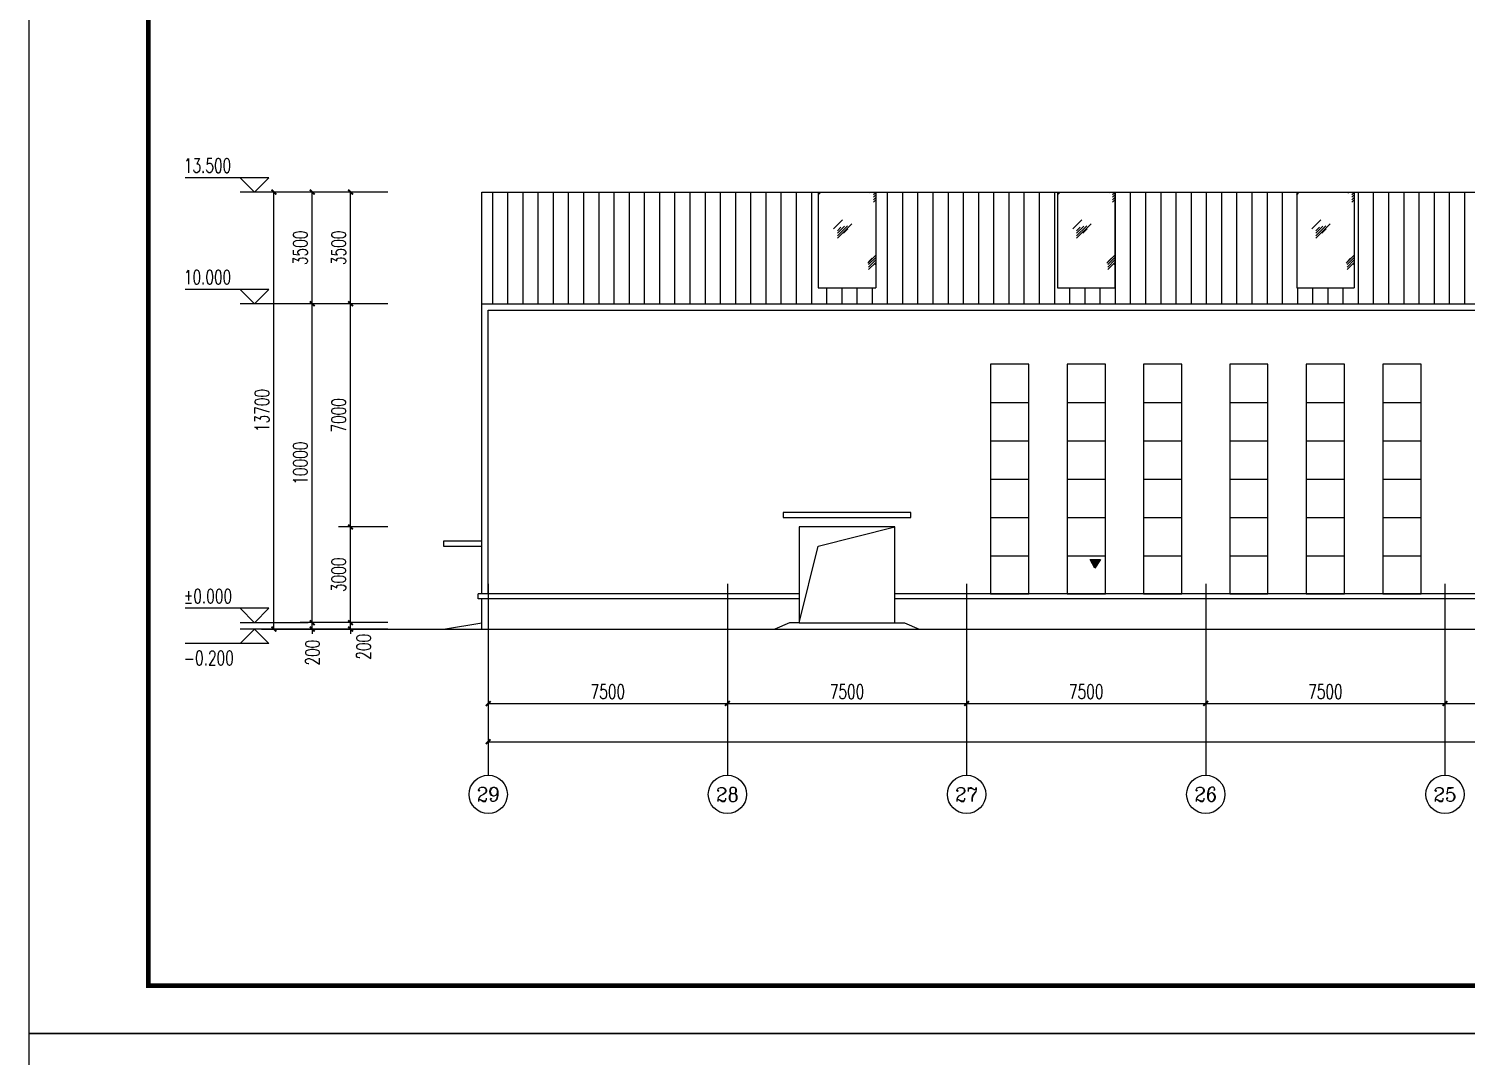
# Model space of a CAD drawing. Extents: x 962303 to 1579583, y -174742 to 224716.
# Drawn here: x 1334333 to 1379407, y -49454 to -17242 of the extents above; entities that cross this region are included whole.
import ezdxf
from ezdxf.enums import TextEntityAlignment as Align

# ---------------------------------------------------------------- set-up
doc = ezdxf.new("R2010")
doc.units = 0
doc.header["$LTSCALE"] = 1000
doc.header["$MEASUREMENT"] = 0
for name, color, linetype in [('AXIS', 3, 'Continuous'), ('AXIS_TEXT', 7, 'Continuous'), ('DIM_ELEV', 3, 'Continuous'), ('PUB_DIM', 3, 'Continuous'), ('PUB_TEXT', 7, 'Continuous'), ('PUB_TITLE', 4, 'Continuous')]:
    doc.layers.add(name, color=color, linetype=linetype)
doc.styles.add('_TCH_AXIS', font='COMPLEX', dxfattribs={"bigfont": 'GBCBIG'})
doc.styles.add('_TCH_DIM', font='SIMPLEX', dxfattribs={"bigfont": 'GBCBIG'})
doc.styles.add('_TCH_DIM_T3', font='SIMPLEX', dxfattribs={"width": 0.705882, "bigfont": 'GBCBIG'})
doc.styles.add('COMPLEX', font='COMPLEX')
doc.dimstyles.new('_TCH_ARCH&&150', dxfattribs={"dimtxt": 446.25, "dimasz": 150, "dimexe": 375, "dimexo": 450, "dimgap": 150, "dimtad": 1, "dimdec": 0, "dimzin": 0, "dimdsep": 46, "dimtxsty": '_TCH_DIM_T3', "dimblk": 'ARCHTICK', "dimcen": 0.09, "dimclrt": 7, "dimazin": 2, "dimtfac": 1, "dimtdec": 0, "dimtix": 1, "dimtmove": 2, "dimatfit": 3, "dimfxl": 0, "dimtolj": 1, "dimtzin": 0, "dimarcsym": 0})
pattern_1 = [(90, (354946.84, 24657.04), (-476.25, 3e-14), [])]

# ---------------------------------------------------------------- blocks, each defined once
blk = doc.blocks.new('_ArchTick')
at = {"color": 0, "linetype": 'ByBlock', "const_width": 0.4}
blk.add_lwpolyline([(-0.5, -0.5), (0.5, 0.5)], dxfattribs=at)
blk = doc.blocks.new('*D44')
at = {"layer": 'Defpoints', "color": 0}
for p in [(1344423, -35861), (1346047, -35861), (1346047, -36061)]:
    blk.add_point(p, dxfattribs=at)
at = {"layer": 'PUB_DIM', "color": 0, "lineweight": -2}
for p, q in [((1345597, -35861), (1344048, -35861)), ((1344423, -35861), (1344423, -35711)), ((1344423, -36061), (1344423, -35861)), ((1345597, -36061), (1344048, -36061)), ((1344423, -36061), (1344423, -36211))]:
    blk.add_line(p, q, dxfattribs=at)
at = {"layer": 'PUB_DIM', "color": 0, "lineweight": -2, "xscale": 150, "yscale": 150, "zscale": 150}
for p, rotation in [((1344423, -35861), 270), ((1344423, -36061), 90)]:
    blk.add_blockref('_ArchTick', p, dxfattribs=dict(at, rotation=rotation))
at = {"layer": 'PUB_DIM', "color": 7, "insert": (1344835, -36616), "char_height": 446.2, "attachment_point": 5, "rotation": 90, "style": '_TCH_DIM_T3'}
blk.add_mtext('\\A1;200', dxfattribs=at)
blk = doc.blocks.new('*D45')
at = {"layer": 'Defpoints', "color": 0}
for p in [(1344423, -32861), (1346047, -32861), (1346047, -35861)]:
    blk.add_point(p, dxfattribs=at)
at = {"layer": 'PUB_DIM', "color": 0, "lineweight": -2}
for p, q in [((1345597, -32861), (1344048, -32861)), ((1344423, -35861), (1344423, -32861)), ((1345597, -35861), (1344048, -35861))]:
    blk.add_line(p, q, dxfattribs=at)
at = {"layer": 'PUB_DIM', "color": 0, "lineweight": -2, "xscale": 150, "yscale": 150, "zscale": 150}
for p, rotation in [((1344423, -32861), 90), ((1344423, -35861), 270)]:
    blk.add_blockref('_ArchTick', p, dxfattribs=dict(at, rotation=rotation))
at = {"layer": 'PUB_DIM', "color": 7, "insert": (1344050, -34361), "char_height": 446.2, "attachment_point": 5, "rotation": 90, "style": '_TCH_DIM_T3'}
blk.add_mtext('\\A1;3000', dxfattribs=at)
blk = doc.blocks.new('*D46')
at = {"layer": 'Defpoints', "color": 0}
for p in [(1344423, -25861), (1346047, -25861), (1346047, -32861)]:
    blk.add_point(p, dxfattribs=at)
at = {"layer": 'PUB_DIM', "color": 0, "lineweight": -2}
for p, q in [((1345597, -25861), (1344048, -25861)), ((1344423, -32861), (1344423, -25861)), ((1345597, -32861), (1344048, -32861))]:
    blk.add_line(p, q, dxfattribs=at)
at = {"layer": 'PUB_DIM', "color": 0, "lineweight": -2, "xscale": 150, "yscale": 150, "zscale": 150}
for p, rotation in [((1344423, -25861), 90), ((1344423, -32861), 270)]:
    blk.add_blockref('_ArchTick', p, dxfattribs=dict(at, rotation=rotation))
at = {"layer": 'PUB_DIM', "color": 7, "insert": (1344050, -29361), "char_height": 446.2, "attachment_point": 5, "rotation": 90, "style": '_TCH_DIM_T3'}
blk.add_mtext('\\A1;7000', dxfattribs=at)
blk = doc.blocks.new('*D47')
at = {"layer": 'Defpoints', "color": 0}
for p in [(1344423, -22361), (1346047, -22361), (1346047, -25861)]:
    blk.add_point(p, dxfattribs=at)
at = {"layer": 'PUB_DIM', "color": 0, "lineweight": -2}
for p, q in [((1345597, -22361), (1344048, -22361)), ((1344423, -25861), (1344423, -22361)), ((1345597, -25861), (1344048, -25861))]:
    blk.add_line(p, q, dxfattribs=at)
at = {"layer": 'PUB_DIM', "color": 0, "lineweight": -2, "xscale": 150, "yscale": 150, "zscale": 150}
for p, rotation in [((1344423, -22361), 90), ((1344423, -25861), 270)]:
    blk.add_blockref('_ArchTick', p, dxfattribs=dict(at, rotation=rotation))
at = {"layer": 'PUB_DIM', "color": 7, "insert": (1344050, -24111), "char_height": 446.2, "attachment_point": 5, "rotation": 90, "style": '_TCH_DIM_T3'}
blk.add_mtext('\\A1;3500', dxfattribs=at)
blk = doc.blocks.new('*D48')
at = {"layer": 'Defpoints', "color": 0}
for p in [(1342023, -22361), (1344103, -22361), (1344103, -36061)]:
    blk.add_point(p, dxfattribs=at)
at = {"layer": 'PUB_DIM', "color": 0, "lineweight": -2}
for p, q in [((1343653, -22361), (1341648, -22361)), ((1342023, -36061), (1342023, -22361)), ((1343653, -36061), (1341648, -36061))]:
    blk.add_line(p, q, dxfattribs=at)
at = {"layer": 'PUB_DIM', "color": 0, "lineweight": -2, "xscale": 150, "yscale": 150, "zscale": 150}
for p, rotation in [((1342023, -22361), 90), ((1342023, -36061), 270)]:
    blk.add_blockref('_ArchTick', p, dxfattribs=dict(at, rotation=rotation))
at = {"layer": 'PUB_DIM', "color": 7, "insert": (1341650, -29211), "char_height": 446.2, "attachment_point": 5, "rotation": 90, "style": '_TCH_DIM_T3'}
blk.add_mtext('\\A1;13700', dxfattribs=at)
blk = doc.blocks.new('*D49')
at = {"layer": 'Defpoints', "color": 0}
for p in [(1343223, -35861), (1344847, -35861), (1344847, -36061)]:
    blk.add_point(p, dxfattribs=at)
at = {"layer": 'PUB_DIM', "color": 0, "lineweight": -2}
for p, q in [((1344397, -35861), (1342848, -35861)), ((1343223, -35861), (1343223, -35711)), ((1343223, -36061), (1343223, -35861)), ((1344397, -36061), (1342848, -36061)), ((1343223, -36061), (1343223, -36211))]:
    blk.add_line(p, q, dxfattribs=at)
at = {"layer": 'PUB_DIM', "color": 0, "lineweight": -2, "xscale": 150, "yscale": 150, "zscale": 150}
for p, rotation in [((1343223, -35861), 270), ((1343223, -36061), 90)]:
    blk.add_blockref('_ArchTick', p, dxfattribs=dict(at, rotation=rotation))
at = {"layer": 'PUB_DIM', "color": 7, "insert": (1343232, -36801), "char_height": 446.2, "attachment_point": 5, "rotation": 90, "style": '_TCH_DIM_T3'}
blk.add_mtext('\\A1;200', dxfattribs=at)
blk = doc.blocks.new('*D50')
at = {"layer": 'Defpoints', "color": 0}
for p in [(1343223, -25861), (1344847, -25861), (1344847, -35861)]:
    blk.add_point(p, dxfattribs=at)
at = {"layer": 'PUB_DIM', "color": 0, "lineweight": -2}
for p, q in [((1344397, -25861), (1342848, -25861)), ((1343223, -35861), (1343223, -25861)), ((1344397, -35861), (1342848, -35861))]:
    blk.add_line(p, q, dxfattribs=at)
at = {"layer": 'PUB_DIM', "color": 0, "lineweight": -2, "xscale": 150, "yscale": 150, "zscale": 150}
for p, rotation in [((1343223, -25861), 90), ((1343223, -35861), 270)]:
    blk.add_blockref('_ArchTick', p, dxfattribs=dict(at, rotation=rotation))
at = {"layer": 'PUB_DIM', "color": 7, "insert": (1342850, -30861), "char_height": 446.2, "attachment_point": 5, "rotation": 90, "style": '_TCH_DIM_T3'}
blk.add_mtext('\\A1;10000', dxfattribs=at)
blk = doc.blocks.new('*D51')
at = {"layer": 'Defpoints', "color": 0}
for p in [(1343223, -22361), (1344847, -22361), (1344847, -25861)]:
    blk.add_point(p, dxfattribs=at)
at = {"layer": 'PUB_DIM', "color": 0, "lineweight": -2}
for p, q in [((1344397, -22361), (1342848, -22361)), ((1343223, -25861), (1343223, -22361)), ((1344397, -25861), (1342848, -25861))]:
    blk.add_line(p, q, dxfattribs=at)
at = {"layer": 'PUB_DIM', "color": 0, "lineweight": -2, "xscale": 150, "yscale": 150, "zscale": 150}
for p, rotation in [((1343223, -22361), 90), ((1343223, -25861), 270)]:
    blk.add_blockref('_ArchTick', p, dxfattribs=dict(at, rotation=rotation))
at = {"layer": 'PUB_DIM', "color": 7, "insert": (1342850, -24111), "char_height": 446.2, "attachment_point": 5, "rotation": 90, "style": '_TCH_DIM_T3'}
blk.add_mtext('\\A1;3500', dxfattribs=at)
blk = doc.blocks.new('*D827')
at = {"layer": 'AXIS', "color": 0, "lineweight": -2}
for p, q in [((1378740, -35095), (1378740, -38770)), ((1386240, -35095), (1386240, -38770)), ((1378740, -38395), (1386240, -38395))]:
    blk.add_line(p, q, dxfattribs=at)
at = {"layer": 'Defpoints', "color": 0}
for p in [(1378740, -34645), (1386240, -34645), (1386240, -38395)]:
    blk.add_point(p, dxfattribs=at)
at = {"layer": 'AXIS', "color": 0, "lineweight": -2, "xscale": 150, "yscale": 150, "zscale": 150, "rotation": 180}
blk.add_blockref('_ArchTick', (1378740, -38395), dxfattribs=at)
at = {"layer": 'AXIS', "color": 0, "lineweight": -2, "xscale": 150, "yscale": 150, "zscale": 150}
blk.add_blockref('_ArchTick', (1386240, -38395), dxfattribs=at)
at = {"layer": 'AXIS', "color": 7, "insert": (1382490, -38022), "char_height": 446.2, "attachment_point": 5, "style": '_TCH_DIM_T3'}
blk.add_mtext('\\A1;7500', dxfattribs=at)
blk = doc.blocks.new('*D828')
at = {"layer": 'AXIS', "color": 0, "lineweight": -2}
for p, q in [((1371240, -35095), (1371240, -38770)), ((1378740, -35095), (1378740, -38770)), ((1371240, -38395), (1378740, -38395))]:
    blk.add_line(p, q, dxfattribs=at)
at = {"layer": 'Defpoints', "color": 0}
for p in [(1371240, -34645), (1378740, -34645), (1378740, -38395)]:
    blk.add_point(p, dxfattribs=at)
at = {"layer": 'AXIS', "color": 0, "lineweight": -2, "xscale": 150, "yscale": 150, "zscale": 150, "rotation": 180}
blk.add_blockref('_ArchTick', (1371240, -38395), dxfattribs=at)
at = {"layer": 'AXIS', "color": 0, "lineweight": -2, "xscale": 150, "yscale": 150, "zscale": 150}
blk.add_blockref('_ArchTick', (1378740, -38395), dxfattribs=at)
at = {"layer": 'AXIS', "color": 7, "insert": (1374990, -38022), "char_height": 446.2, "attachment_point": 5, "style": '_TCH_DIM_T3'}
blk.add_mtext('\\A1;7500', dxfattribs=at)
blk = doc.blocks.new('*D829')
at = {"layer": 'AXIS', "color": 0, "lineweight": -2}
for p, q in [((1363740, -35095), (1363740, -38770)), ((1371240, -35095), (1371240, -38770)), ((1363740, -38395), (1371240, -38395))]:
    blk.add_line(p, q, dxfattribs=at)
at = {"layer": 'Defpoints', "color": 0}
for p in [(1363740, -34645), (1371240, -34645), (1371240, -38395)]:
    blk.add_point(p, dxfattribs=at)
at = {"layer": 'AXIS', "color": 0, "lineweight": -2, "xscale": 150, "yscale": 150, "zscale": 150, "rotation": 180}
blk.add_blockref('_ArchTick', (1363740, -38395), dxfattribs=at)
at = {"layer": 'AXIS', "color": 0, "lineweight": -2, "xscale": 150, "yscale": 150, "zscale": 150}
blk.add_blockref('_ArchTick', (1371240, -38395), dxfattribs=at)
at = {"layer": 'AXIS', "color": 7, "insert": (1367490, -38022), "char_height": 446.2, "attachment_point": 5, "style": '_TCH_DIM_T3'}
blk.add_mtext('\\A1;7500', dxfattribs=at)
blk = doc.blocks.new('*D830')
at = {"layer": 'AXIS', "color": 0, "lineweight": -2}
for p, q in [((1356240, -35095), (1356240, -38770)), ((1363740, -35095), (1363740, -38770)), ((1356240, -38395), (1363740, -38395))]:
    blk.add_line(p, q, dxfattribs=at)
at = {"layer": 'Defpoints', "color": 0}
for p in [(1356240, -34645), (1363740, -34645), (1363740, -38395)]:
    blk.add_point(p, dxfattribs=at)
at = {"layer": 'AXIS', "color": 0, "lineweight": -2, "xscale": 150, "yscale": 150, "zscale": 150, "rotation": 180}
blk.add_blockref('_ArchTick', (1356240, -38395), dxfattribs=at)
at = {"layer": 'AXIS', "color": 0, "lineweight": -2, "xscale": 150, "yscale": 150, "zscale": 150}
blk.add_blockref('_ArchTick', (1363740, -38395), dxfattribs=at)
at = {"layer": 'AXIS', "color": 7, "insert": (1359990, -38022), "char_height": 446.2, "attachment_point": 5, "style": '_TCH_DIM_T3'}
blk.add_mtext('\\A1;7500', dxfattribs=at)
blk = doc.blocks.new('*D831')
at = {"layer": 'AXIS', "color": 0, "lineweight": -2}
for p, q in [((1348740, -35095), (1348740, -38770)), ((1356240, -35095), (1356240, -38770)), ((1348740, -38395), (1356240, -38395))]:
    blk.add_line(p, q, dxfattribs=at)
at = {"layer": 'Defpoints', "color": 0}
for p in [(1348740, -34645), (1356240, -34645), (1356240, -38395)]:
    blk.add_point(p, dxfattribs=at)
at = {"layer": 'AXIS', "color": 0, "lineweight": -2, "xscale": 150, "yscale": 150, "zscale": 150, "rotation": 180}
blk.add_blockref('_ArchTick', (1348740, -38395), dxfattribs=at)
at = {"layer": 'AXIS', "color": 0, "lineweight": -2, "xscale": 150, "yscale": 150, "zscale": 150}
blk.add_blockref('_ArchTick', (1356240, -38395), dxfattribs=at)
at = {"layer": 'AXIS', "color": 7, "insert": (1352490, -38022), "char_height": 446.2, "attachment_point": 5, "style": '_TCH_DIM_T3'}
blk.add_mtext('\\A1;7500', dxfattribs=at)
blk = doc.blocks.new('*D832')
at = {"layer": 'AXIS', "color": 0, "lineweight": -2}
for p, q in [((1348740, -35095), (1348740, -39970)), ((1558740, -35095), (1558740, -39970)), ((1348740, -39595), (1558740, -39595))]:
    blk.add_line(p, q, dxfattribs=at)
at = {"layer": 'Defpoints', "color": 0}
for p in [(1348740, -34645), (1558740, -34645), (1558740, -39595)]:
    blk.add_point(p, dxfattribs=at)
at = {"layer": 'AXIS', "color": 0, "lineweight": -2, "xscale": 150, "yscale": 150, "zscale": 150, "rotation": 180}
blk.add_blockref('_ArchTick', (1348740, -39595), dxfattribs=at)
at = {"layer": 'AXIS', "color": 0, "lineweight": -2, "xscale": 150, "yscale": 150, "zscale": 150}
blk.add_blockref('_ArchTick', (1558740, -39595), dxfattribs=at)
at = {"layer": 'AXIS', "color": 7, "insert": (1453740, -39222), "char_height": 446.2, "attachment_point": 5, "style": '_TCH_DIM_T3'}
blk.add_mtext('\\A1;210000', dxfattribs=at)
blk = doc.blocks.new('_AXISO')
blk.add_circle((0, 0), 0.5)
at = {"layer": 'AXIS_TEXT', "style": 'COMPLEX', "width": 1.041667}
blk.add_attdef('A', text='', height=0.56, dxfattribs=at).set_placement((-0.25, -0.28), (0.25, -0.28), align=Align.FIT)

msp = doc.modelspace()

# ---------------------------------------------------------------- hatches: boundary and pattern name
h = msp.add_hatch()
h.set_pattern_fill('LINE', color=251, scale=500, angle=90, style=0)
h.set_pattern_definition(pattern_1)
h.paths.add_polyline_path([(1488390.2, -25861.4), (1558940.2, -25861.4), (1558940.2, -22361.4), (1548390.2, -22361.4), (1548390.2, -25361.4), (1546590.2, -25361.4), (1546590.2, -22361.4), (1540890.2, -22361.4), (1540890.2, -25361.4), (1539090.2, -25361.4), (1539090.2, -22361.4), (1533390.2, -22361.4), (1533390.2, -25361.4), (1531590.2, -25361.4), (1531590.2, -22361.4), (1525890.2, -22361.4), (1525890.2, -25361.4), (1524090.2, -25361.4), (1524090.2, -22361.4), (1518390.2, -22361.4), (1518390.2, -25361.4), (1516590.2, -25361.4), (1516590.2, -22361.4), (1510890.2, -22361.4), (1510890.2, -25361.4), (1509090.2, -25361.4), (1509090.2, -22361.4), (1503390.2, -22361.4), (1503390.2, -25361.4), (1501590.2, -25361.4), (1501590.2, -22361.4), (1495890.2, -22361.4), (1495890.2, -25361.4), (1494090.2, -25361.4), (1494090.2, -22361.4), (1488390.2, -22361.4), (1488390.2, -25361.4), (1486590.2, -25361.4), (1486590.2, -22361.4), (1480890.2, -22361.4), (1480890.2, -25361.4), (1479090.2, -25361.4), (1479090.2, -22361.4), (1473390.2, -22361.4), (1473390.2, -25361.4), (1471590.2, -25361.4), (1471590.2, -22361.4), (1465890.2, -22361.4), (1465890.2, -25361.4), (1464090.2, -25361.4), (1464090.2, -22361.4), (1458390.2, -22361.4), (1458390.2, -25361.4), (1456590.2, -25361.4), (1456590.2, -22361.4), (1450890.2, -22361.4), (1450890.2, -25361.4), (1449090.2, -25361.4), (1449090.2, -22361.4), (1443390.2, -22361.4), (1443390.2, -25361.4), (1441590.2, -25361.4), (1441590.2, -22361.4), (1435890.2, -22361.4), (1435890.2, -25361.4), (1434090.2, -25361.4), (1434090.2, -22361.4), (1428390.2, -22361.4), (1428390.2, -25361.4), (1426590.2, -25361.4), (1426590.2, -22361.4), (1420890.2, -22361.4), (1420890.2, -25361.4), (1419090.2, -25361.4), (1419090.2, -22361.4), (1413390.2, -22361.4), (1413390.2, -25361.4), (1411590.2, -25361.4), (1411590.2, -22361.4), (1405890.2, -22361.4), (1405890.2, -25361.4), (1404090.2, -25361.4), (1404090.2, -22361.4), (1398390.2, -22361.4), (1398390.2, -25361.4), (1396590.2, -25361.4), (1396590.2, -22361.4), (1390890.2, -22361.4), (1390890.2, -25361.4), (1389090.2, -25361.4), (1389090.2, -22361.4), (1383390.2, -22361.4), (1383390.2, -25361.4), (1381590.2, -25361.4), (1381590.2, -22361.4), (1375890.2, -22361.4), (1375890.2, -25361.4), (1374090.2, -25361.4), (1374090.2, -22361.4), (1368390.2, -22361.4), (1368390.2, -25361.4), (1366590.2, -25361.4), (1366590.2, -22361.4), (1360890.2, -22361.4), (1360890.2, -25361.4), (1359090.2, -25361.4), (1359090.2, -22361.4), (1353390.2, -22361.4), (1353390.2, -25361.4), (1351590.2, -25361.4), (1351590.2, -22361.4), (1348540.2, -22361.4), (1348540.2, -25861.4)])
h = msp.add_hatch()
h.set_pattern_fill('LINE', color=251, scale=500, angle=90, style=0)
h.set_pattern_definition(pattern_1)
h.paths.add_polyline_path([(1353390.2, -22361.4), (1351590.2, -22361.4), (1351590.2, -25361.4), (1353390.2, -25361.4)])
h = msp.add_hatch()
h.set_pattern_fill('玻璃1', color=4, scale=200, style=0)
h.set_pattern_definition([(45, (747794.7, 24737), (-979.767, 979.767), [448, -1152]), (45, (747986.7, 24817), (-979.767, 979.767), [192, -1408]), (45, (747794.7, 24817), (-979.767, 979.767), [320, -1280]), (45, (747890.7, 24737), (1074.8023, -1074.8023), [400, -1200]), (45, (747794.7, 24657), (-979.767, 979.767), [640, -960]), (45, (747794.7, 24897), (-979.767, 979.767), [160, -1440])])
h.paths.add_polyline_path([(1360890.2, -22361.4), (1359090.2, -22361.4), (1359090.2, -25361.4), (1360890.2, -25361.4)])
h = msp.add_hatch()
h.set_pattern_fill('玻璃1', color=4, scale=200, style=0)
h.set_pattern_definition([(45, (755294.7, 24737), (-979.767, 979.767), [448, -1152]), (45, (755486.7, 24817), (-979.767, 979.767), [192, -1408]), (45, (755294.7, 24817), (-979.767, 979.767), [320, -1280]), (45, (755390.7, 24737), (1074.8023, -1074.8023), [400, -1200]), (45, (755294.7, 24657), (-979.767, 979.767), [640, -960]), (45, (755294.7, 24897), (-979.767, 979.767), [160, -1440])])
h.paths.add_polyline_path([(1368390.2, -22361.4), (1366590.2, -22361.4), (1366590.2, -25361.4), (1368390.2, -25361.4)])
h = msp.add_hatch()
h.set_pattern_fill('玻璃1', color=4, scale=200, style=0)
h.set_pattern_definition([(45, (762794.7, 24737), (-979.767, 979.767), [448, -1152]), (45, (762986.7, 24817), (-979.767, 979.767), [192, -1408]), (45, (762794.7, 24817), (-979.767, 979.767), [320, -1280]), (45, (762890.7, 24737), (1074.8023, -1074.8023), [400, -1200]), (45, (762794.7, 24657), (-979.767, 979.767), [640, -960]), (45, (762794.7, 24897), (-979.767, 979.767), [160, -1440])])
h.paths.add_polyline_path([(1375890.2, -22361.4), (1374090.2, -22361.4), (1374090.2, -25361.4), (1375890.2, -25361.4)])
h = msp.add_hatch()
h.set_pattern_fill('ANSI31', color=1, scale=20, style=0)
h.set_pattern_definition([(45, (873127.216, 352230.543), (-22.4506403, 22.4506403), [])])
h.paths.add_polyline_path([(1367942.7, -33879.6), (1367611.3, -33879.6), (1367761.4, -34147.9)])

# ---------------------------------------------------------------- linework, layer by layer
for p, q in [((1348540.2, -22361.4), (1558940.2, -22361.4)), ((1348540.2, -34961.4), (1348540.2, -22361.4)), ((1359090.2, -22361.4), (1359090.2, -25361.4)), ((1360890.2, -22361.4), (1360890.2, -25361.4)), ((1366590.2, -22361.4), (1366590.2, -25361.4)), ((1368390.2, -22361.4), (1368390.2, -25361.4)), ((1374090.2, -22361.4), (1374090.2, -25361.4)), ((1375890.2, -22361.4), (1375890.2, -25361.4)), ((1359090.2, -25361.4), (1360890.2, -25361.4)), ((1366590.2, -25361.4), (1368390.2, -25361.4)), ((1374090.2, -25361.4), (1375890.2, -25361.4)), ((1348540.2, -25861.4), (1488390.2, -25861.4)), ((1348740.2, -34961.4), (1348740.2, -26061.4)), ((1348740.2, -26061.4), (1558740.2, -26061.4)), ((1359081.8, -33463.9), (1361490.2, -32861.4)), ((1358490.2, -35861.4), (1359081.8, -33463.9)), ((1348420.2, -35111.4), (1348420.2, -34961.4)), ((1358490.2, -34961.4), (1348420.2, -34961.4)), ((1358490.2, -35111.4), (1348420.2, -35111.4)), ((1348540.2, -36061.4), (1348540.2, -35111.4)), ((1388490.2, -34961.4), (1361490.2, -34961.4)), ((1388490.2, -35111.4), (1361490.2, -35111.4)), ((1347340.2, -36061.4), (1348540.2, -35861.4)), ((1358190.2, -35861.4), (1357731.4, -36061.4)), ((1358490.2, -35861.4), (1358190.2, -35861.4)), ((1361490.2, -35861.4), (1361790.2, -35861.4)), ((1361790.2, -35861.4), (1362249.1, -36061.4)), ((1341633.2, -36061.4), (1564786.8, -36061.4))]:
    msp.add_line(p, q)
at = {"color": 4}
for p, q in [((1365690.2, -27761.4), (1364490.2, -27761.4)), ((1364490.2, -27761.4), (1364490.2, -34961.4)), ((1365690.2, -34961.4), (1365690.2, -27761.4)), ((1368090.2, -27761.4), (1366890.2, -27761.4)), ((1366890.2, -27761.4), (1366890.2, -34961.4)), ((1368090.2, -34961.4), (1368090.2, -27761.4)), ((1370490.2, -27761.4), (1369290.2, -27761.4)), ((1369290.2, -27761.4), (1369290.2, -34961.4)), ((1370490.2, -34961.4), (1370490.2, -27761.4)), ((1373190.2, -27761.4), (1371990.2, -27761.4)), ((1371990.2, -27761.4), (1371990.2, -34961.4)), ((1373190.2, -34961.4), (1373190.2, -27761.4)), ((1375590.2, -27761.4), (1374390.2, -27761.4)), ((1374390.2, -27761.4), (1374390.2, -34961.4)), ((1375590.2, -34961.4), (1375590.2, -27761.4)), ((1377990.2, -27761.4), (1376790.2, -27761.4)), ((1376790.2, -27761.4), (1376790.2, -34961.4)), ((1377990.2, -34961.4), (1377990.2, -27761.4)), ((1364490.2, -28961.4), (1365690.2, -28961.4)), ((1366890.2, -28961.4), (1368090.2, -28961.4)), ((1369290.2, -28961.4), (1370490.2, -28961.4)), ((1371990.2, -28961.4), (1373190.2, -28961.4)), ((1374390.2, -28961.4), (1375590.2, -28961.4)), ((1376790.2, -28961.4), (1377990.2, -28961.4)), ((1364490.2, -30161.4), (1365690.2, -30161.4)), ((1366890.2, -30161.4), (1368090.2, -30161.4)), ((1369290.2, -30161.4), (1370490.2, -30161.4)), ((1371990.2, -30161.4), (1373190.2, -30161.4)), ((1374390.2, -30161.4), (1375590.2, -30161.4)), ((1376790.2, -30161.4), (1377990.2, -30161.4)), ((1364490.2, -31361.4), (1365690.2, -31361.4)), ((1366890.2, -31361.4), (1368090.2, -31361.4)), ((1369290.2, -31361.4), (1370490.2, -31361.4)), ((1371990.2, -31361.4), (1373190.2, -31361.4)), ((1374390.2, -31361.4), (1375590.2, -31361.4)), ((1376790.2, -31361.4), (1377990.2, -31361.4)), ((1364490.2, -32561.4), (1365690.2, -32561.4)), ((1366890.2, -32561.4), (1368090.2, -32561.4)), ((1369290.2, -32561.4), (1370490.2, -32561.4)), ((1371990.2, -32561.4), (1373190.2, -32561.4)), ((1374390.2, -32561.4), (1375590.2, -32561.4)), ((1376790.2, -32561.4), (1377990.2, -32561.4)), ((1364490.2, -33761.4), (1365690.2, -33761.4)), ((1366890.2, -33761.4), (1368090.2, -33761.4)), ((1369290.2, -33761.4), (1370490.2, -33761.4)), ((1371990.2, -33761.4), (1373190.2, -33761.4)), ((1374390.2, -33761.4), (1375590.2, -33761.4)), ((1376790.2, -33761.4), (1377990.2, -33761.4)), ((1364490.2, -34961.4), (1365690.2, -34961.4)), ((1366890.2, -34961.4), (1368090.2, -34961.4)), ((1369290.2, -34961.4), (1370490.2, -34961.4)), ((1371990.2, -34961.4), (1373190.2, -34961.4)), ((1374390.2, -34961.4), (1375590.2, -34961.4)), ((1376790.2, -34961.4), (1377990.2, -34961.4))]:
    msp.add_line(p, q, dxfattribs=at)
at = {"color": 1}
for p, q in [((1367611.3, -33879.6), (1367942.7, -33879.6)), ((1367761.4, -34147.9), (1367611.3, -33879.6)), ((1367942.7, -33879.6), (1367761.4, -34147.9))]:
    msp.add_line(p, q, dxfattribs=at)
at = {"color": 4}
for points in [[(1366890.2, -34961.4), (1368090.2, -34961.4), (1368090.2, -27761.4), (1366890.2, -27761.4)], [(1369290.2, -34961.4), (1370490.2, -34961.4), (1370490.2, -27761.4), (1369290.2, -27761.4)], [(1374390.2, -34961.4), (1375590.2, -34961.4), (1375590.2, -27761.4), (1374390.2, -27761.4)], [(1376790.2, -34961.4), (1377990.2, -34961.4), (1377990.2, -27761.4), (1376790.2, -27761.4)]]:
    msp.add_lwpolyline(points, close=True, dxfattribs=at)
for points in [[(1357990.2, -32561.4), (1361990.2, -32561.4), (1361990.2, -32411.4), (1357990.2, -32411.4)], [(1358490.2, -35861.4), (1361490.2, -35861.4), (1361490.2, -32861.4), (1358490.2, -32861.4)]]:
    msp.add_lwpolyline(points, close=True)
msp.add_lwpolyline([(1348540.2, -33311.4), (1347340.2, -33311.4), (1347340.2, -33461.4), (1348540.2, -33461.4)])
at = {"layer": 'AXIS'}
for p, q in [((1348740.2, -34645.1), (1348740.2, -40645.1)), ((1356240.2, -34645.1), (1356240.2, -40645.1)), ((1363740.2, -34645.1), (1363740.2, -40645.1)), ((1371240.2, -34645.1), (1371240.2, -40645.1)), ((1378740.2, -34645.1), (1378740.2, -40645.1))]:
    msp.add_line(p, q, dxfattribs=at)
at = {"layer": 'DIM_ELEV'}
for p, q in [((1341864.8, -21911.4), (1339241.3, -21911.4)), ((1341414.8, -22361.4), (1340964.8, -21911.4)), ((1341414.8, -22361.4), (1341864.8, -21911.4)), ((1342742.3, -22361.4), (1340964.8, -22361.4)), ((1341864.8, -25411.4), (1339241.3, -25411.4)), ((1341414.8, -25861.4), (1340964.8, -25411.4)), ((1341414.8, -25861.4), (1341864.8, -25411.4)), ((1343095.9, -25861.4), (1340964.8, -25861.4)), ((1341864.8, -35411.4), (1339241.3, -35411.4)), ((1341414.8, -35861.4), (1340964.8, -35411.4)), ((1341414.8, -35861.4), (1341864.8, -35411.4)), ((1343095.9, -35861.4), (1340964.8, -35861.4)), ((1341414.8, -36061.4), (1340964.8, -36511.4)), ((1342742.3, -36061.4), (1340964.8, -36061.4)), ((1341414.8, -36061.4), (1341864.8, -36511.4)), ((1341864.8, -36511.4), (1339241.3, -36511.4))]:
    msp.add_line(p, q, dxfattribs=at)
at = {"layer": 'PUB_TITLE'}
for points in [[(1334333.3, -48741.9), (1579583.3, -48741.9), (1579583.3, 14258.1), (1334333.3, 14258.1)], [(1334333.3, -111741.9), (1423433.3, -111741.9), (1423433.3, -48741.9), (1334333.3, -48741.9)]]:
    msp.add_lwpolyline(points, close=True, dxfattribs=at)
at = {"layer": 'PUB_TITLE', "const_width": 150}
msp.add_lwpolyline([(1338083.3, -47241.9), (1578083.3, -47241.9), (1578083.3, 12758.1), (1338083.3, 12758.1)], close=True, dxfattribs=at)

# ---------------------------------------------------------------- block references
at = {"layer": 'AXIS'}
ref = msp.add_blockref('_AXISO', (1348740.2, -41245.1), dxfattribs=dict(at, xscale=1200, yscale=1200, zscale=1200))
ref.add_attrib('A', '29', dxfattribs={"layer": 'AXIS_TEXT', "height": 450.98, "style": '_TCH_AXIS', "width": 0.970588}).set_placement((1348385.9, -41470.6), (1349094.6, -41470.6), align=Align.FIT)
ref = msp.add_blockref('_AXISO', (1356240.2, -41245.1), dxfattribs=dict(at, xscale=1200, yscale=1200, zscale=1200))
ref.add_attrib('A', '28', dxfattribs={"layer": 'AXIS_TEXT', "height": 441.41, "style": '_TCH_AXIS'}).set_placement((1355882.9, -41465.8), (1356597.6, -41465.8), align=Align.FIT)
ref = msp.add_blockref('_AXISO', (1363740.2, -41245.1), dxfattribs=dict(at, xscale=1200, yscale=1200, zscale=1200))
ref.add_attrib('A', '27', dxfattribs={"layer": 'AXIS_TEXT', "height": 441.41, "style": '_TCH_AXIS'}).set_placement((1363382.9, -41465.8), (1364097.6, -41465.8), align=Align.FIT)
ref = msp.add_blockref('_AXISO', (1371240.2, -41245.1), dxfattribs=dict(at, xscale=1200, yscale=1200, zscale=1200))
ref.add_attrib('A', '26', dxfattribs={"layer": 'AXIS_TEXT', "height": 450.98, "style": '_TCH_AXIS', "width": 0.970588}).set_placement((1370885.9, -41470.6), (1371594.6, -41470.6), align=Align.FIT)
ref = msp.add_blockref('_AXISO', (1378740.2, -41245.1), dxfattribs=dict(at, xscale=1200, yscale=1200, zscale=1200))
ref.add_attrib('A', '25', dxfattribs={"layer": 'AXIS_TEXT', "height": 441.41, "style": '_TCH_AXIS'}).set_placement((1378382.9, -41465.8), (1379097.6, -41465.8), align=Align.FIT)

# ---------------------------------------------------------------- texts
at = {"layer": 'PUB_TEXT', "style": '_TCH_DIM', "width": 0.705882}
for s, p in [('13.500', (1339196.3, -21753.9)), ('10.000', (1339196.3, -25253.9)), ('%%P0.000', (1339196.3, -35253.9)), ('-0.200', (1339196.3, -37193.9))]:
    msp.add_text(s, height=446.25, dxfattribs=at).set_placement(p)

# ---------------------------------------------------------------- dimensions: what is measured, and where the dimension line sits
at = {"layer": 'AXIS'}
for p1, p2, distance, picture, middle in [((1348740.2, -34645.1), (1356240.2, -34645.1), -3750, '*D831', (1352490.2, -38022)), ((1348740.2, -34645.1), (1558740.2, -34645.1), -4950, '*D832', (1453740.2, -39222)), ((1356240.2, -34645.1), (1363740.2, -34645.1), -3750, '*D830', (1359990.2, -38022)), ((1363740.2, -34645.1), (1371240.2, -34645.1), -3750, '*D829', (1367490.2, -38022)), ((1371240.2, -34645.1), (1378740.2, -34645.1), -3750, '*D828', (1374990.2, -38022)), ((1378740.2, -34645.1), (1386240.2, -34645.1), -3750, '*D827', (1382490.2, -38022))]:
    dim = msp.add_aligned_dim(p1=p1, p2=p2, distance=distance, dimstyle='_TCH_ARCH&&150', dxfattribs=at)
    dim.commit()
    dim.dimension.update_dxf_attribs({"geometry": picture, "text_midpoint": middle})
at = {"layer": 'PUB_DIM'}
for p1, p2, distance, picture, middle in [((1344102.8, -36061.4), (1344102.8, -22361.4), 2079.7, '*D48', (1341649.9, -29211.4)), ((1344846.7, -25861.4), (1344846.7, -22361.4), 1623.8, '*D51', (1342849.8, -24111.4)), ((1346046.7, -25861.4), (1346046.7, -22361.4), 1623.8, '*D47', (1344049.8, -24111.4)), ((1344846.7, -35861.4), (1344846.7, -25861.4), 1623.8, '*D50', (1342849.8, -30861.4)), ((1346046.7, -32861.4), (1346046.7, -25861.4), 1623.8, '*D46', (1344049.8, -29361.4)), ((1346046.7, -35861.4), (1346046.7, -32861.4), 1623.8, '*D45', (1344049.8, -34361.4))]:
    dim = msp.add_aligned_dim(p1=p1, p2=p2, distance=distance, dimstyle='_TCH_ARCH&&150', dxfattribs=at)
    dim.commit()
    dim.dimension.update_dxf_attribs({"geometry": picture, "text_midpoint": middle})
for base, p1, p2, picture, middle in [((1343222.9, -35861.4), (1344846.7, -36061.4), (1344846.7, -35861.4), '*D49', (1343231.7, -36801.4)), ((1344422.9, -35861.4), (1346046.7, -36061.4), (1346046.7, -35861.4), '*D44', (1344835.4, -36616.4))]:
    dim = msp.add_linear_dim(base=base, p1=p1, p2=p2, angle=90, dimstyle='_TCH_ARCH&&150', dxfattribs=at)
    dim.commit()
    dim.dimension.update_dxf_attribs({"geometry": picture, "text_midpoint": middle, "dimtype": 129})

doc.saveas('drawing.dxf')
